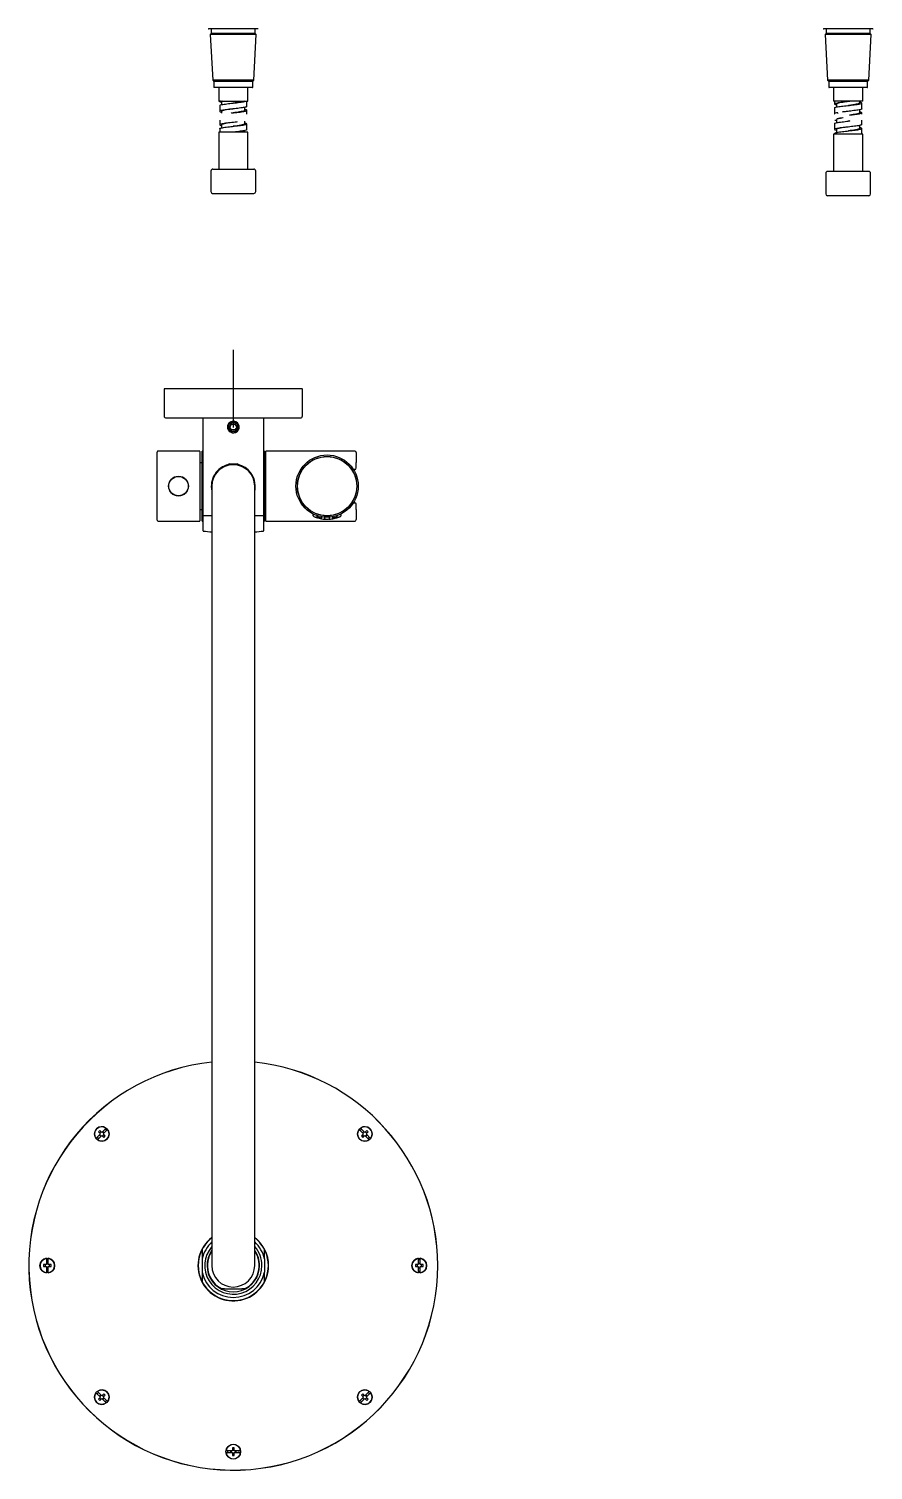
# Model space of a CAD drawing. Header units: millimetres. Extents: x -60 to 7633, y -2614 to 2146.
# Drawn here: x 6707 to 7141, y 397 to 1136 of the extents above; entities that cross this region are included whole.
import ezdxf
from ezdxf.lldxf.tags import DXFTag

# ---------------------------------------------------------------- set-up
doc = ezdxf.new("R2010")
doc.units = ezdxf.units.MM
doc.layers.get('0').update_dxf_attribs({"color": 250})
tags = doc.linetypes.add('CENTER2', pattern=[28.575, 19.05, -3.175, 3.175, -3.175]).pattern_tags.tags
tags[10:11] = [DXFTag(74, 4), DXFTag(75, 0), DXFTag(340, '0'), DXFTag(46, 0.0), DXFTag(50, 0.0), DXFTag(44, 0.0), DXFTag(45, 0.0)]
tags[8:9] = [DXFTag(74, 4), DXFTag(75, 0), DXFTag(340, '0'), DXFTag(46, 0.0), DXFTag(50, 0.0), DXFTag(44, 0.0), DXFTag(45, 0.0)]
tags[6:7] = [DXFTag(74, 4), DXFTag(75, 0), DXFTag(340, '0'), DXFTag(46, 0.0), DXFTag(50, 0.0), DXFTag(44, 0.0), DXFTag(45, 0.0)]
tags[4:5] = [DXFTag(74, 4), DXFTag(75, 0), DXFTag(340, '0'), DXFTag(46, 0.0), DXFTag(50, 0.0), DXFTag(44, 0.0), DXFTag(45, 0.0)]

msp = doc.modelspace()

# ---------------------------------------------------------------- linework, layer by layer
at = {"linetype": 'Continuous'}
for p, q in [((6825.18, 1136.16), (6799.77, 1136.16)), ((6801.18, 1133.83), (6800.68, 1133.33)), ((6824.28, 1133.33), (6800.68, 1133.33)), ((6800.68, 1133.33), (6801.91, 1109.85)), ((6801.18, 1136.16), (6801.18, 1133.83)), ((6823.78, 1133.83), (6801.18, 1133.83)), ((6823.05, 1109.85), (6824.28, 1133.33)), ((6823.78, 1133.83), (6823.78, 1136.16)), ((6824.28, 1133.33), (6823.78, 1133.83)), ((7140.9, 1136.16), (7115.49, 1136.16)), ((7116.89, 1133.83), (7116.39, 1133.33)), ((7139.99, 1133.33), (7116.39, 1133.33)), ((7116.39, 1133.33), (7117.63, 1109.85)), ((7116.89, 1136.16), (7116.89, 1133.83)), ((7139.49, 1133.83), (7116.89, 1133.83)), ((7138.76, 1109.85), (7139.99, 1133.33)), ((7139.49, 1133.83), (7139.49, 1136.16)), ((7139.99, 1133.33), (7139.49, 1133.83)), ((6823.05, 1109.85), (6801.91, 1109.85)), ((6801.91, 1109.85), (6802.53, 1109.23)), ((6822.43, 1109.23), (6823.05, 1109.85)), ((7138.76, 1109.85), (7117.63, 1109.85)), ((7117.63, 1109.85), (7118.24, 1109.23)), ((7138.14, 1109.23), (7138.76, 1109.85)), ((6822.43, 1109.23), (6802.53, 1109.23)), ((6802.53, 1109.23), (6802.53, 1106.23)), ((6822.23, 1106.03), (6802.73, 1106.03)), ((6804.98, 1106.03), (6804.98, 1099.13)), ((6819.98, 1099.13), (6819.98, 1106.03)), ((6822.43, 1106.23), (6822.43, 1109.23)), ((7138.14, 1109.23), (7118.24, 1109.23)), ((7118.24, 1109.23), (7118.24, 1106.23)), ((7137.94, 1106.03), (7118.44, 1106.03)), ((7120.69, 1106.03), (7120.69, 1099.13)), ((7135.69, 1099.13), (7135.69, 1106.03)), ((7138.14, 1106.23), (7138.14, 1109.23)), ((6804.98, 1099.13), (6819.98, 1099.13)), ((6805.48, 1099.13), (6805.48, 1098.88)), ((6805.48, 1096.88), (6805.48, 1093.88)), ((6806.48, 1098.88), (6806.48, 1097.31)), ((6818.47, 1094.38), (6818.47, 1095.96)), ((6819.48, 1096.38), (6819.48, 1099.13)), ((7135.69, 1099.13), (7120.69, 1099.13)), ((7121.19, 1099.13), (7121.19, 1097.63)), ((7121.19, 1095.63), (7121.19, 1092.63)), ((7122.2, 1097.63), (7122.2, 1096.05)), ((7134.19, 1098.13), (7134.19, 1099.13)), ((7135.19, 1095.13), (7135.19, 1098.13)), ((6805.48, 1089.4), (6805.48, 1086.97)), ((6806.48, 1093.88), (6806.48, 1093.01)), ((6818.48, 1087.47), (6818.48, 1088.8)), ((6819.48, 1092.4), (6819.48, 1094.38)), ((6819.48, 1084.47), (6819.48, 1087.47)), ((7121.19, 1087.59), (7121.19, 1084.59)), ((7122.2, 1089.59), (7122.2, 1088.02)), ((7134.19, 1093.13), (7134.19, 1094.71)), ((7135.19, 1092.4), (7135.19, 1093.13)), ((7135.19, 1087.09), (7135.19, 1089.4)), ((6819.98, 1083.22), (6804.98, 1083.22)), ((6804.98, 1083.22), (6804.98, 1064.22)), ((6805.48, 1084.97), (6805.48, 1083.22)), ((6806.48, 1086.97), (6806.48, 1085.39)), ((6818.48, 1083.22), (6818.48, 1084.04)), ((6819.98, 1064.22), (6819.98, 1083.22)), ((7135.69, 1082.09), (7120.69, 1082.09)), ((7120.69, 1082.09), (7120.69, 1063.09)), ((7121.19, 1082.59), (7121.19, 1082.09)), ((7122.2, 1084.59), (7122.2, 1083)), ((7134.19, 1085.09), (7134.19, 1086.66)), ((7135.19, 1082.09), (7135.19, 1085.09)), ((7135.69, 1063.09), (7135.69, 1082.09)), ((6800.98, 1063.22), (6800.98, 1052.71)), ((6801.98, 1064.22), (6822.98, 1064.22)), ((6823.98, 1052.71), (6823.98, 1063.22)), ((7116.69, 1062.09), (7116.69, 1051.59)), ((7138.69, 1063.09), (7117.69, 1063.09)), ((7139.69, 1051.59), (7139.69, 1062.09)), ((6801.88, 1051.72), (6823.08, 1051.72)), ((7138.79, 1050.59), (7117.59, 1050.59)), ((6776.98, 951.35), (6776.98, 937.55)), ((6847.78, 951.55), (6777.18, 951.55)), ((6847.98, 937.55), (6847.98, 951.35)), ((6777.98, 936.55), (6846.98, 936.55)), ((6796.83, 936.55), (6796.83, 886.75)), ((6810.74, 931.85), (6811.61, 933.35)), ((6811.61, 933.35), (6813.34, 933.35)), ((6813.34, 933.35), (6814.21, 931.85)), ((6828.13, 886.75), (6828.13, 936.55)), ((6811.61, 930.35), (6810.74, 931.85)), ((6813.34, 930.35), (6811.61, 930.35)), ((6814.21, 931.85), (6813.34, 930.35)), ((6773.33, 884.05), (6773.33, 919.05)), ((6795.13, 919.55), (6773.83, 919.55)), ((6795.33, 919.35), (6795.33, 883.75)), ((6796.48, 883.55), (6796.48, 919.55)), ((6796.83, 919.55), (6796.48, 919.55)), ((6828.48, 919.55), (6828.13, 919.55)), ((6828.48, 883.55), (6828.48, 919.55)), ((6829.13, 883.55), (6829.13, 919.55)), ((6874.83, 919.55), (6829.13, 919.55)), ((6875.63, 918.75), (6875.63, 913.61)), ((6796.48, 913.55), (6795.33, 913.55)), ((6810.47, 913.05), (6809.98, 912.77)), ((6809.98, 912.77), (6814.98, 912.77)), ((6809.98, 912.77), (6809.98, 912.26)), ((6810.47, 913.05), (6814.49, 913.05)), ((6810.47, 912.26), (6810.47, 913.05)), ((6814.98, 912.77), (6814.49, 913.05)), ((6814.49, 912.26), (6814.49, 913.05)), ((6814.98, 912.26), (6814.98, 912.77)), ((6829.13, 914.55), (6828.48, 914.55)), ((6874.83, 910.05), (6874.18, 910.05)), ((6875.63, 910.85), (6875.63, 913.61)), ((6801.48, 901.55), (6801.48, 861.05)), ((6823.48, 861.05), (6823.48, 901.55)), ((6795.33, 889.55), (6796.48, 889.55)), ((6828.48, 888.55), (6829.13, 888.55)), ((6874.18, 893.05), (6874.83, 893.05)), ((6875.63, 889.5), (6875.63, 892.25)), ((6875.63, 889.5), (6875.63, 884.35)), ((6773.83, 883.55), (6795.13, 883.55)), ((6796.48, 883.55), (6796.88, 883.55)), ((6796.88, 886.35), (6796.88, 878.71)), ((6797.03, 886.55), (6801.48, 886.55)), ((6823.48, 886.55), (6827.93, 886.55)), ((6828.08, 878.71), (6828.08, 886.35)), ((6828.08, 883.55), (6828.48, 883.55)), ((6829.13, 883.55), (6874.83, 883.55)), ((6853.38, 887.29), (6853.38, 886.73)), ((6853.38, 886.73), (6853.38, 886.49)), ((6855.38, 886.44), (6855.38, 885.91)), ((6857.88, 885.23), (6857.88, 885.79)), ((6859.28, 885.61), (6859.28, 885.55)), ((6859.38, 885.6), (6859.38, 885.1)), ((6861.88, 885.1), (6861.88, 885.6)), ((6861.98, 885.55), (6861.98, 885.61)), ((6863.38, 885.79), (6863.38, 885.23)), ((6865.88, 885.91), (6865.88, 886.44)), ((6865.98, 886.47), (6865.98, 886.47)), ((6867.88, 886.73), (6867.88, 887.29)), ((6867.98, 887.33), (6867.98, 887.34)), ((6801.48, 861.05), (6801.48, 542.05)), ((6823.48, 542.05), (6823.48, 861.05)), ((6743.92, 570.81), (6743.22, 570.11)), ((6743.22, 570.11), (6744.24, 569.08)), ((6744.54, 570.2), (6743.83, 569.49)), ((6744.95, 569.79), (6743.92, 570.81)), ((6747.22, 572.06), (6744.95, 569.79)), ((6746.06, 569.49), (6745.36, 570.2)), ((6745.5, 570.34), (6746.2, 569.63)), ((6745.66, 569.08), (6747.93, 571.35)), ((6877.02, 571.35), (6879.3, 569.08)), ((6880.01, 569.79), (6877.73, 572.06)), ((6878.75, 569.63), (6879.46, 570.34)), ((6879.6, 570.2), (6878.89, 569.49)), ((6881.03, 570.81), (6880.01, 569.79)), ((6881.12, 569.49), (6880.41, 570.2)), ((6880.71, 569.08), (6881.74, 570.11)), ((6881.74, 570.11), (6881.03, 570.81)), ((6744.24, 569.08), (6741.97, 566.81)), ((6742.67, 566.1), (6744.95, 568.37)), ((6744.4, 567.82), (6743.69, 568.53)), ((6743.83, 568.67), (6744.54, 567.96)), ((6744.95, 568.37), (6745.97, 567.35)), ((6745.36, 567.96), (6746.06, 568.67)), ((6746.68, 568.05), (6745.66, 569.08)), ((6745.97, 567.35), (6746.68, 568.05)), ((6879.3, 569.08), (6878.27, 568.05)), ((6878.27, 568.05), (6878.98, 567.35)), ((6878.89, 568.67), (6879.6, 567.96)), ((6878.98, 567.35), (6880.01, 568.37)), ((6880.01, 568.37), (6882.28, 566.1)), ((6880.41, 567.96), (6881.12, 568.67)), ((6881.26, 568.53), (6880.55, 567.82)), ((6882.99, 566.81), (6880.71, 569.08)), ((6801.48, 542.05), (6801.48, 501.55)), ((6823.48, 501.55), (6823.48, 542.05)), ((6716.48, 505.27), (6716.48, 502.05)), ((6717.48, 502.05), (6717.48, 505.27)), ((6796.48, 509.76), (6796.48, 504.97)), ((6796.48, 504.97), (6796.48, 498.13)), ((6828.48, 504.97), (6828.48, 509.76)), ((6828.48, 504.97), (6828.48, 498.13)), ((6907.48, 505.27), (6907.48, 502.05)), ((6908.48, 502.05), (6908.48, 505.27)), ((6715.03, 502.05), (6715.03, 501.05)), ((6716.48, 502.05), (6715.03, 502.05)), ((6715.03, 501.05), (6716.48, 501.05)), ((6715.9, 502.05), (6715.9, 501.05)), ((6716.48, 502.83), (6717.48, 502.83)), ((6717.48, 502.63), (6716.48, 502.63)), ((6716.48, 501.05), (6716.48, 497.83)), ((6716.48, 500.47), (6717.48, 500.47)), ((6717.48, 500.27), (6716.48, 500.27)), ((6718.93, 502.05), (6717.48, 502.05)), ((6717.48, 501.05), (6718.93, 501.05)), ((6717.48, 497.83), (6717.48, 501.05)), ((6718.05, 501.05), (6718.05, 502.05)), ((6718.93, 501.05), (6718.93, 502.05)), ((6796.48, 498.13), (6796.48, 493.34)), ((6828.48, 493.34), (6828.48, 498.13)), ((6907.48, 502.05), (6906.03, 502.05)), ((6906.03, 502.05), (6906.03, 501.05)), ((6906.03, 501.05), (6907.48, 501.05)), ((6906.9, 502.05), (6906.9, 501.05)), ((6907.48, 502.83), (6908.48, 502.83)), ((6908.48, 502.63), (6907.48, 502.63)), ((6907.48, 501.05), (6907.48, 497.83)), ((6907.48, 500.47), (6908.48, 500.47)), ((6908.48, 500.27), (6907.48, 500.27)), ((6909.93, 502.05), (6908.48, 502.05)), ((6908.48, 497.83), (6908.48, 501.05)), ((6908.48, 501.05), (6909.93, 501.05)), ((6909.05, 501.05), (6909.05, 502.05)), ((6909.93, 501.05), (6909.93, 502.05)), ((6808.02, 489.55), (6806.74, 489.55)), ((6808.02, 489.55), (6816.93, 489.55)), ((6818.21, 489.55), (6816.93, 489.55)), ((6744.95, 434.73), (6742.67, 437)), ((6882.28, 437), (6880.01, 434.73)), ((6741.97, 436.3), (6744.24, 434.02)), ((6744.24, 434.02), (6743.22, 433)), ((6743.22, 433), (6743.92, 432.29)), ((6743.69, 434.57), (6744.4, 435.28)), ((6744.54, 435.14), (6743.83, 434.43)), ((6743.83, 433.61), (6744.54, 432.91)), ((6743.92, 432.29), (6744.95, 433.32)), ((6745.97, 435.76), (6744.95, 434.73)), ((6744.95, 433.32), (6747.22, 431.04)), ((6746.06, 434.43), (6745.36, 435.14)), ((6745.36, 432.91), (6746.06, 433.61)), ((6746.2, 433.47), (6745.5, 432.77)), ((6745.66, 434.02), (6746.68, 435.05)), ((6747.93, 431.75), (6745.66, 434.02)), ((6746.68, 435.05), (6745.97, 435.76)), ((6879.3, 434.02), (6877.02, 431.75)), ((6877.73, 431.04), (6880.01, 433.32)), ((6878.98, 435.76), (6878.27, 435.05)), ((6878.27, 435.05), (6879.3, 434.02)), ((6879.46, 432.77), (6878.75, 433.47)), ((6879.6, 435.14), (6878.89, 434.43)), ((6878.89, 433.61), (6879.6, 432.91)), ((6880.01, 434.73), (6878.98, 435.76)), ((6880.01, 433.32), (6881.03, 432.29)), ((6881.12, 434.43), (6880.41, 435.14)), ((6880.41, 432.91), (6881.12, 433.61)), ((6880.55, 435.28), (6881.26, 434.57)), ((6880.71, 434.02), (6882.99, 436.3)), ((6881.74, 433), (6880.71, 434.02)), ((6881.03, 432.29), (6881.74, 433)), ((6812.98, 408), (6811.98, 408)), ((6811.98, 408), (6811.98, 406.55)), ((6812.98, 407.13), (6811.98, 407.13)), ((6812.98, 406.55), (6812.98, 408)), ((6811.98, 406.55), (6808.76, 406.55)), ((6808.76, 405.55), (6811.98, 405.55)), ((6811.2, 405.55), (6811.2, 406.55)), ((6811.4, 406.55), (6811.4, 405.55)), ((6811.98, 405.55), (6811.98, 404.1)), ((6811.98, 404.97), (6812.98, 404.97)), ((6811.98, 404.1), (6812.98, 404.1)), ((6816.19, 406.55), (6812.98, 406.55)), ((6812.98, 405.55), (6816.19, 405.55)), ((6812.98, 404.1), (6812.98, 405.55)), ((6813.55, 405.55), (6813.55, 406.55)), ((6813.75, 406.55), (6813.75, 405.55))]:
    msp.add_line(p, q, dxfattribs=at)
at = {"linetype": 'CENTER2'}
for p, q in [((6812.48, 971.55), (6812.48, 931.55)), ((6832.48, 951.55), (6792.48, 951.55))]:
    msp.add_line(p, q, dxfattribs=at)
at = {"linetype": 'Continuous', "const_width": 0.0005}
for points in [[(6805.48, 1089.4, -0.333333), (6812.48, 1089.4, 0.278485), (6818.48, 1088.8, 0.278485)], [(6806.48, 1093.01, -0.278478), (6812.48, 1092.4, 0.333333), (6819.48, 1092.4, 0.333333)], [(7121.39, 1089.4, -0.333333), (7128.29, 1089.4, 0.333333), (7135.19, 1089.4, 0.333333)], [(7121.42, 1092.43, -0.331258), (7128.29, 1092.4, 0.333333), (7135.19, 1092.4, 0.333333)]]:
    msp.add_lwpolyline(points, format="xyb", dxfattribs=at)
at = {"linetype": 'Continuous'}
for centre, radius in [((6812.48, 931.85), 2.46), ((6812.48, 931.85), 1.8), ((6860.63, 901.55), 16), ((6860.63, 901.55), 15.25), ((6860.63, 901.55), 15.2), ((6784.33, 901.55), 5.1), ((6784.33, 901.55), 5), ((6744.95, 569.08), 3.77), ((6880.01, 569.08), 3.77), ((6716.98, 501.55), 3.77), ((6907.98, 501.55), 3.77), ((6744.95, 434.02), 3.77), ((6880.01, 434.02), 3.77), ((6812.48, 406.05), 3.77)]:
    msp.add_circle(centre, radius, dxfattribs=at)
for centre, radius, start, end in [((6799.77, 1136.36), 0.2, 224.47209, 270), ((6825.18, 1136.36), 0.2, 270, 315.52791), ((7115.49, 1136.36), 0.2, 224.47209, 270), ((7140.9, 1136.36), 0.2, 270, 315.52791), ((6802.73, 1106.23), 0.2, 180, 270), ((6822.23, 1106.23), 0.2, 270, 0), ((7118.44, 1106.23), 0.2, 180, 270), ((7137.94, 1106.23), 0.2, 270, 0), ((7128.45, 1091.69), 2.21, 96.16764, 98.57999), ((7128.61, 1082.06), 3.8, 96.31796, 98.88256), ((7127.89, 1086.76), 2.93, 276.43646, 279.12327), ((6801.98, 1063.22), 1, 90, 180), ((6822.98, 1063.22), 1, 0, 90), ((7117.69, 1062.09), 1, 90, 180), ((7138.69, 1062.09), 1, 0, 90), ((6801.98, 1052.71), 1, 180, 264.26083), ((6822.98, 1052.71), 1, 275.73917, 0), ((7117.69, 1051.59), 1, 180, 264.26083), ((7138.69, 1051.59), 1, 275.73917, 0), ((6777.18, 951.35), 0.2, 90, 180), ((6847.78, 951.35), 0.2, 0, 90), ((6777.98, 937.55), 1, 180, 270), ((6812.48, 931.85), 3, 255, 195), ((6812.48, 931.85), 2.5, 149.26032, 210.81078), ((6812.48, 931.85), 2.5, 0, 19.31457), ((6846.98, 937.55), 1, 270, 0), ((6812.48, 931.85), 2.5, 330.50254, 0), ((6773.83, 919.05), 0.5, 90, 180), ((6795.13, 919.35), 0.2, 0, 90), ((6874.83, 918.75), 0.8, 0, 90), ((6812.48, 901.55), 11.3, 102.80095, 192.90453), ((6812.48, 901.55), 11, 0, 180), ((6812.48, 901.55), 11.3, 0, 77.21621), ((6874.83, 910.85), 0.8, 270, 0), ((6812.48, 901.55), 11.3, 347.18068, 0), ((6874.83, 892.25), 0.8, 0, 90), ((6773.83, 884.05), 0.5, 180, 270), ((6795.13, 883.75), 0.2, 270, 0), ((6797.03, 886.75), 0.2, 180, 270), ((6797.08, 886.35), 0.2, 90, 180), ((6827.88, 886.35), 0.2, 0, 90), ((6827.93, 886.75), 0.2, 270, 0), ((6853.88, 886.5), 0.5, 180.01706, 245.85227), ((6860.63, 901.55), 17, 246.67477, 248.64199), ((6860.59, 901.4), 16.34, 251.40291, 260.45001), ((6860.63, 901.55), 17, 253.82476, 258.96052), ((6858.19, 891.36), 6.52, 254.99127, 264.35737), ((6857.45, 885.28), 0.424, 282.93121, 360), ((6860.63, 901.55), 17, 260.72808, 265.76066), ((6859.42, 891.04), 6.42, 262.39042, 271.14809), ((6859.45, 891.52), 6.9, 270.53065, 270.83223), ((6859.4, 885.07), 0.472, 288.28114, 298.5261), ((6860.63, 901.55), 17, 267.50022, 272.50253), ((6861.34, 885.1), 0.532, 272.49972, 360), ((6861.85, 885.07), 0.472, 241.4739, 251.71886), ((6861.8, 891.52), 6.9, 269.16777, 277.33851), ((6861.83, 891.04), 6.42, 268.85191, 269.22118), ((6861.85, 884.89), 0.296, 245.7309, 276.44598), ((6860.63, 901.55), 17, 276.68427, 279.27192), ((6860.67, 901.4), 16.34, 279.54999, 288.59709), ((6863.8, 885.28), 0.424, 180, 257.06879), ((6863.06, 891.39), 6.56, 275.68133, 284.99366), ((6863.06, 891.36), 6.52, 275.64263, 275.8905), ((6863.81, 885.18), 0.318, 253.33088, 282.34608), ((6860.63, 901.55), 17, 281.03948, 286.17524), ((6860.63, 901.55), 17, 291.35644, 293.32523), ((6860.63, 901.55), 17, 291.35644, 293.32523), ((6860.63, 901.55), 17, 291.35644, 293.32523), ((6860.63, 901.55), 17, 291.35644, 293.32523), ((6874.83, 884.35), 0.8, 270, 0), ((6797.08, 878.71), 0.2, 180, 262.91178), ((6812.48, 1002.55), 125, 262.91178, 264.95144), ((6812.48, 1002.55), 125, 275.04856, 277.08822), ((6827.88, 878.71), 0.2, 277.08822, 0), ((6812.48, 501.55), 105, 96.01345, 0), ((6812.48, 501.55), 104.95, 96.01632, 0), ((6812.48, 501.55), 105, 0, 83.98655), ((6812.48, 501.55), 104.95, 0, 83.98368), ((6744.95, 569.08), 3.75, 52.66226, 217.33774), ((6744.95, 569.08), 3.75, 232.66226, 37.33774), ((6744.95, 569.08), 2.95, 35.24174, 54.75826), ((6880.01, 569.08), 3.75, 142.66226, 307.33774), ((6880.01, 569.08), 2.95, 125.24174, 144.75826), ((6880.01, 569.08), 3.75, 322.66226, 127.33774), ((6744.95, 569.08), 2.95, 215.24174, 234.75826), ((6880.01, 569.08), 2.95, 305.24174, 324.75826), ((6812.48, 501.55), 18.15, 127.3052, 0), ((6812.48, 501.55), 18, 127.66989, 156.44354), ((6812.48, 501.55), 16.36, 132.24432, 167.92686), ((6812.48, 501.55), 14.7, 138.44327, 0), ((6812.48, 501.55), 18.15, 0, 52.6948), ((6812.48, 501.55), 18, 23.55646, 52.33011), ((6812.48, 501.55), 16.36, 12.07314, 47.75568), ((6812.48, 501.55), 14.7, 0, 41.55673), ((6716.98, 501.55), 3.75, 97.66226, 262.33774), ((6716.98, 501.55), 2.95, 80.24174, 99.75826), ((6716.98, 501.55), 3.75, 277.66226, 82.33774), ((6812.48, 501.55), 18, 156.44354, 203.55646), ((6802.25, 506.29), 6.74, 149.01425, 158.64707), ((6812.48, 501.55), 13.5, 144.56906, 0), ((6812.48, 501.55), 13.3, 145.79868, 244.45616), ((6812.48, 501.55), 13.3, 295.54384, 34.20132), ((6812.48, 501.55), 13.5, 0, 35.43094), ((6822.2, 506.05), 7.29, 21.71786, 30.61952), ((6812.48, 501.55), 18, 336.44354, 23.55646), ((6907.98, 501.55), 3.75, 97.66226, 262.33774), ((6907.98, 501.55), 2.95, 80.24174, 99.75826), ((6907.98, 501.55), 3.75, 277.66226, 82.33774), ((6716.98, 501.55), 2.95, 260.24174, 279.75826), ((6812.48, 501.55), 16.36, 192.07314, 347.92686), ((6812.48, 501.55), 11, 180, 0), ((6907.98, 501.55), 2.95, 260.24174, 279.75826), ((6812.48, 501.55), 18, 203.55646, 336.44354), ((6802.75, 497.06), 7.29, 201.71786, 210.61952), ((6822.7, 496.81), 6.74, 329.01494, 338.64778), ((6744.95, 434.02), 2.95, 125.24174, 144.75826), ((6744.95, 434.02), 3.75, 322.66226, 127.33774), ((6880.01, 434.02), 3.75, 52.66226, 217.33774), ((6880.01, 434.02), 2.95, 35.24174, 54.75826), ((6744.95, 434.02), 3.75, 142.66226, 307.33774), ((6744.95, 434.02), 2.95, 305.24174, 324.75826), ((6880.01, 434.02), 2.95, 215.24174, 234.75826), ((6880.01, 434.02), 3.75, 232.66226, 37.33774), ((6812.48, 406.05), 3.75, 7.66226, 172.33774), ((6812.48, 406.05), 3.75, 187.66226, 352.33774), ((6812.48, 406.05), 2.95, 170.24174, 189.75826), ((6812.48, 406.05), 2.95, 350.24174, 9.75826)]:
    msp.add_arc(centre, radius, start, end, dxfattribs=at)
for points, knots in [([(6819.48, 1096.38), (6819.48, 1096.31), (6819.4, 1096.25), (6818.96, 1096.05), (6818.4, 1095.92), (6816.84, 1095.66), (6815.85, 1095.53), (6813.69, 1095.27), (6812.52, 1095.14), (6810.25, 1094.88), (6809.16, 1094.75), (6807.34, 1094.49), (6806.6, 1094.36), (6805.64, 1094.1), (6805.42, 1093.97), (6805.56, 1093.71), (6805.89, 1093.58), (6806.46, 1093.45)], [0.07124699, 0.07124699, 0.07124699, 0.07124699, 0.07226562, 0.07226562, 0.07421875, 0.07421875, 0.07617188, 0.07617188, 0.078125, 0.078125, 0.08007812, 0.08007812, 0.08203125, 0.08203125, 0.08398438, 0.08398438, 0.0858907, 0.0858907, 0.0858907, 0.0858907]), ([(6805.82, 1099.13), (6805.62, 1099.06), (6805.51, 1098.99), (6805.44, 1098.78), (6805.68, 1098.65), (6806.27, 1098.5), (6806.36, 1098.48), (6806.47, 1098.45)], [0.057497952, 0.057497952, 0.057497952, 0.057497952, 0.05859375, 0.05859375, 0.060546875, 0.060546875, 0.060892989, 0.060892989, 0.060892989, 0.060892989]), ([(6805.48, 1096.88), (6805.48, 1096.91), (6805.49, 1096.93), (6805.62, 1097.09), (6806.01, 1097.22), (6807.3, 1097.48), (6808.17, 1097.61), (6810.18, 1097.87), (6811.32, 1098), (6813.62, 1098.26), (6814.77, 1098.39), (6816.78, 1098.65), (6817.66, 1098.78), (6818.65, 1098.99), (6818.93, 1099.06), (6819.13, 1099.13)], [0.93125095, 0.93125095, 0.93125095, 0.93125095, 0.93164062, 0.93164062, 0.93359375, 0.93359375, 0.93554688, 0.93554688, 0.9375, 0.9375, 0.93945312, 0.93945312, 0.94140625, 0.94140625, 0.94250113, 0.94250113, 0.94250113, 0.94250113]), ([(6806.77, 1099.13), (6806.62, 1099.07), (6806.52, 1099), (6806.48, 1098.92), (6806.48, 1098.9), (6806.48, 1098.88)], [0.0575006, 0.0575006, 0.0575006, 0.0575006, 0.05849455, 0.05849455, 0.05874765, 0.05874765, 0.05874765, 0.05874765]), ([(6812.47, 1095.13), (6812.2, 1095.1), (6811.93, 1095.06), (6810.27, 1094.84), (6808.95, 1094.65), (6807.07, 1094.28), (6806.52, 1094.09), (6806.48, 1093.9), (6806.48, 1093.89), (6806.48, 1093.88)], [0.077504917, 0.077504917, 0.077504917, 0.077504917, 0.078044959, 0.078044959, 0.080837875, 0.080837875, 0.08363079, 0.08363079, 0.083763021, 0.083763021, 0.083763021, 0.083763021]), ([(6811.46, 1093.02), (6811.57, 1093.03), (6811.68, 1093.04), (6812.93, 1093.19), (6814.1, 1093.32), (6816.21, 1093.57), (6817.15, 1093.7), (6818.62, 1093.97), (6819.12, 1094.1), (6819.56, 1094.36), (6819.51, 1094.49), (6819.01, 1094.68), (6818.78, 1094.75), (6818.49, 1094.81)], [0.911919595, 0.911919595, 0.911919595, 0.911919595, 0.912109375, 0.912109375, 0.9140625, 0.9140625, 0.916015625, 0.916015625, 0.91796875, 0.91796875, 0.919921875, 0.919921875, 0.920889636, 0.920889636, 0.920889636, 0.920889636]), ([(6818.18, 1099.13), (6817.77, 1098.96), (6816.95, 1098.78), (6814.87, 1098.45), (6813.67, 1098.29), (6812.47, 1098.13)], [0.057500594, 0.057500594, 0.057500594, 0.057500594, 0.060115804, 0.060115804, 0.062503323, 0.062503323, 0.062503323, 0.062503323]), ([(7130.36, 1099.13), (7129.74, 1099.06), (7129.11, 1098.99), (7127.33, 1098.78), (7126.17, 1098.65), (7124.11, 1098.39), (7123.2, 1098.26), (7121.86, 1098), (7121.42, 1097.87), (7121.1, 1097.61), (7121.23, 1097.48), (7121.76, 1097.31), (7121.93, 1097.26), (7122.12, 1097.22)], [0.05749886, 0.05749886, 0.05749886, 0.05749886, 0.05859375, 0.05859375, 0.060546875, 0.060546875, 0.0625, 0.0625, 0.064453125, 0.064453125, 0.06640625, 0.06640625, 0.067063888, 0.067063888, 0.067063888, 0.067063888]), ([(7121.2, 1095.63), (7121.2, 1095.69), (7121.24, 1095.74), (7121.55, 1095.92), (7122.06, 1096.05), (7123.5, 1096.31), (7124.45, 1096.44), (7126.58, 1096.7), (7127.74, 1096.83), (7130.01, 1097.09), (7131.12, 1097.22), (7133.04, 1097.48), (7133.83, 1097.61), (7134.9, 1097.87), (7135.19, 1098), (7135.2, 1098.26), (7134.91, 1098.39), (7134.34, 1098.53), (7134.31, 1098.54), (7134.28, 1098.54)], [0.92500401, 0.92500401, 0.92500401, 0.92500401, 0.92578125, 0.92578125, 0.92773438, 0.92773438, 0.9296875, 0.9296875, 0.93164062, 0.93164062, 0.93359375, 0.93359375, 0.93554688, 0.93554688, 0.9375, 0.9375, 0.93945312, 0.93945312, 0.93955893, 0.93955893, 0.93955893, 0.93955893]), ([(7128.14, 1098.88), (7126.88, 1098.71), (7125.63, 1098.54), (7123.49, 1098.19), (7122.68, 1098), (7122.25, 1097.76), (7122.2, 1097.69), (7122.2, 1097.63)], [0.058785152, 0.058785152, 0.058785152, 0.058785152, 0.061287466, 0.061287466, 0.064080381, 0.064080381, 0.065002379, 0.065002379, 0.065002379, 0.065002379]), ([(7135.19, 1095.13), (7135.19, 1095.09), (7135.17, 1095.05), (7134.93, 1094.88), (7134.47, 1094.75), (7133.08, 1094.49), (7132.17, 1094.36), (7130.09, 1094.1), (7128.93, 1093.97), (7126.91, 1093.74), (7126.05, 1093.64), (7125.26, 1093.54)], [0.077499246, 0.077499246, 0.077499246, 0.077499246, 0.078125, 0.078125, 0.080078125, 0.080078125, 0.08203125, 0.08203125, 0.083984375, 0.083984375, 0.085471856, 0.085471856, 0.085471856, 0.085471856]), ([(7134.19, 1098.13), (7134.19, 1098.1), (7134.18, 1098.08), (7134.02, 1097.86), (7133.37, 1097.68), (7131.34, 1097.31), (7129.98, 1097.12), (7128.49, 1096.92), (7128.39, 1096.91), (7128.3, 1096.9)], [0.062507141, 0.062507141, 0.062507141, 0.062507141, 0.062908719, 0.062908719, 0.065701635, 0.065701635, 0.06849455, 0.06849455, 0.068679436, 0.068679436, 0.068679436, 0.068679436]), ([(7133.69, 1097.63), (7133.69, 1097.67), (7133.68, 1097.71), (7133.58, 1097.81), (7133.45, 1097.88), (7133.26, 1097.95)], [0.934997044, 0.934997044, 0.934997044, 0.934997044, 0.935546875, 0.935546875, 0.936590017, 0.936590017, 0.936590017, 0.936590017]), ([(6814.44, 1088.44), (6814.11, 1088.4), (6813.78, 1088.37), (6812.3, 1088.2), (6811.13, 1088.07), (6808.99, 1087.81), (6808.01, 1087.68), (6806.48, 1087.42), (6805.94, 1087.29), (6805.4, 1087.03), (6805.41, 1086.9), (6805.87, 1086.69), (6806.12, 1086.62), (6806.46, 1086.54)], [0.876374573, 0.876374573, 0.876374573, 0.876374573, 0.876953125, 0.876953125, 0.87890625, 0.87890625, 0.880859375, 0.880859375, 0.8828125, 0.8828125, 0.884765625, 0.884765625, 0.885883572, 0.885883572, 0.885883572, 0.885883572]), ([(6805.48, 1084.97), (6805.48, 1085.05), (6805.58, 1085.12), (6806.11, 1085.33), (6806.71, 1085.46), (6808.34, 1085.72), (6809.35, 1085.85), (6811.54, 1086.11), (6812.71, 1086.24), (6814.97, 1086.5), (6816.04, 1086.63), (6817.8, 1086.89), (6818.5, 1087.03), (6819.38, 1087.29), (6819.56, 1087.42), (6819.34, 1087.66), (6819.01, 1087.78), (6818.48, 1087.9)], [0.10624689, 0.10624689, 0.10624689, 0.10624689, 0.10742188, 0.10742188, 0.109375, 0.109375, 0.11132812, 0.11132812, 0.11328125, 0.11328125, 0.11523438, 0.11523438, 0.1171875, 0.1171875, 0.11914062, 0.11914062, 0.12090231, 0.12090231, 0.12090231, 0.12090231]), ([(6812.48, 1088.22), (6811.42, 1088.08), (6810.36, 1087.94), (6808.23, 1087.61), (6807.28, 1087.42), (6806.59, 1087.15), (6806.48, 1087.06), (6806.48, 1086.97)], [0.877495913, 0.877495913, 0.877495913, 0.877495913, 0.879611717, 0.879611717, 0.882404632, 0.882404632, 0.883748273, 0.883748273, 0.883748273, 0.883748273]), ([(6818.47, 1094.38), (6818.47, 1094.3), (6818.38, 1094.22), (6817.78, 1093.95), (6816.87, 1093.77), (6814.73, 1093.43), (6813.6, 1093.28), (6812.47, 1093.13)], [0.081253798, 0.081253798, 0.081253798, 0.081253798, 0.082459128, 0.082459128, 0.085252044, 0.085252044, 0.087501149, 0.087501149, 0.087501149, 0.087501149]), ([(6818.48, 1087.47), (6818.48, 1087.28), (6817.97, 1087.1), (6816.17, 1086.73), (6814.88, 1086.54), (6813.16, 1086.31), (6812.82, 1086.26), (6812.48, 1086.22)], [0.88124969, 0.88124969, 0.88124969, 0.88124969, 0.884025886, 0.884025886, 0.886818801, 0.886818801, 0.887495278, 0.887495278, 0.887495278, 0.887495278]), ([(7122.82, 1093.19), (7122.57, 1093.14), (7122.35, 1093.1), (7121.57, 1092.92), (7121.24, 1092.79), (7121.17, 1092.59), (7121.25, 1092.51), (7121.42, 1092.43)], [0.087239117, 0.087239117, 0.087239117, 0.087239117, 0.087890625, 0.087890625, 0.08984375, 0.08984375, 0.091023608, 0.091023608, 0.091023608, 0.091023608]), ([(7121.19, 1087.59), (7121.19, 1087.72), (7121.48, 1087.85), (7122.56, 1088.11), (7123.36, 1088.24), (7125.25, 1088.5), (7126.36, 1088.63), (7128.01, 1088.82), (7128.52, 1088.88), (7129.02, 1088.94)], [0.125000819, 0.125000819, 0.125000819, 0.125000819, 0.126953125, 0.126953125, 0.12890625, 0.12890625, 0.130859375, 0.130859375, 0.131722474, 0.131722474, 0.131722474, 0.131722474]), ([(7125.66, 1090.49), (7124.58, 1090.34), (7123.66, 1090.18), (7122.49, 1089.88), (7122.2, 1089.73), (7122.2, 1089.59)], [0.86048316, 0.86048316, 0.86048316, 0.86048316, 0.862854223, 0.862854223, 0.865008956, 0.865008956, 0.865008956, 0.865008956]), ([(7125.45, 1090.52), (7124.93, 1090.46), (7124.43, 1090.39), (7123.46, 1090.25), (7123.01, 1090.18), (7122.62, 1090.11)], [0.860350166, 0.860350166, 0.860350166, 0.860350166, 0.861328125, 0.861328125, 0.862419664, 0.862419664, 0.862419664, 0.862419664]), ([(7122.69, 1093.13), (7122.69, 1093.11), (7122.7, 1093.08), (7122.77, 1092.98), (7122.91, 1092.9), (7123.12, 1092.82)], [0.087501354, 0.087501354, 0.087501354, 0.087501354, 0.087890625, 0.087890625, 0.089083597, 0.089083597, 0.089083597, 0.089083597]), ([(7134.19, 1093.13), (7134.19, 1093.1), (7134.18, 1093.06), (7133.95, 1092.84), (7133.25, 1092.65), (7131.3, 1092.3), (7130.14, 1092.14), (7128.94, 1091.98)], [0.087504512, 0.087504512, 0.087504512, 0.087504512, 0.088044959, 0.088044959, 0.090837875, 0.090837875, 0.093254126, 0.093254126, 0.093254126, 0.093254126]), ([(7128.96, 1091.97), (7129.84, 1092.07), (7130.71, 1092.17), (7132.5, 1092.4), (7133.38, 1092.53), (7134.65, 1092.79), (7135.05, 1092.92), (7135.27, 1093.19), (7135.1, 1093.32), (7134.53, 1093.48), (7134.37, 1093.52), (7134.2, 1093.56)], [0.906689693, 0.906689693, 0.906689693, 0.906689693, 0.908203125, 0.908203125, 0.91015625, 0.91015625, 0.912109375, 0.912109375, 0.9140625, 0.9140625, 0.914656511, 0.914656511, 0.914656511, 0.914656511]), ([(6819.48, 1084.47), (6819.48, 1084.45), (6819.47, 1084.44), (6819.4, 1084.29), (6819.05, 1084.16), (6817.84, 1083.9), (6817, 1083.77), (6815.04, 1083.51), (6813.91, 1083.38), (6812.66, 1083.24), (6812.57, 1083.23), (6812.47, 1083.22)], [0.896251636, 0.896251636, 0.896251636, 0.896251636, 0.896484375, 0.896484375, 0.8984375, 0.8984375, 0.900390625, 0.900390625, 0.90234375, 0.90234375, 0.90250486, 0.90250486, 0.90250486, 0.90250486]), ([(7135.19, 1087.09), (7135.19, 1087), (7135.05, 1086.9), (7134.37, 1086.68), (7133.71, 1086.55), (7131.98, 1086.29), (7130.94, 1086.16), (7128.72, 1085.9), (7127.54, 1085.77), (7125.32, 1085.51), (7124.28, 1085.38), (7122.61, 1085.12), (7121.96, 1084.99), (7121.21, 1084.73), (7121.1, 1084.6), (7121.41, 1084.37), (7121.7, 1084.27), (7122.13, 1084.18)], [0.87749933, 0.87749933, 0.87749933, 0.87749933, 0.87890625, 0.87890625, 0.88085938, 0.88085938, 0.8828125, 0.8828125, 0.88476562, 0.88476562, 0.88671875, 0.88671875, 0.88867188, 0.88867188, 0.890625, 0.890625, 0.89207748, 0.89207748, 0.89207748, 0.89207748]), ([(7121.2, 1082.59), (7121.2, 1082.69), (7121.38, 1082.8), (7122.17, 1083.03), (7122.87, 1083.16), (7124.63, 1083.42), (7125.7, 1083.55), (7127.96, 1083.82), (7129.14, 1083.95), (7131.32, 1084.2), (7132.33, 1084.33), (7133.96, 1084.6), (7134.56, 1084.73), (7135.22, 1084.99), (7135.28, 1085.12), (7134.91, 1085.33), (7134.63, 1085.42), (7134.24, 1085.51)], [0.10000112, 0.10000112, 0.10000112, 0.10000112, 0.1015625, 0.1015625, 0.10351562, 0.10351562, 0.10546875, 0.10546875, 0.10742188, 0.10742188, 0.109375, 0.109375, 0.11132812, 0.11132812, 0.11328125, 0.11328125, 0.1145966, 0.1145966, 0.1145966, 0.1145966]), ([(7128.01, 1085.82), (7127.34, 1085.73), (7126.68, 1085.64), (7124.75, 1085.37), (7123.62, 1085.18), (7122.45, 1084.86), (7122.19, 1084.72), (7122.2, 1084.59)], [0.883875421, 0.883875421, 0.883875421, 0.883875421, 0.885197548, 0.885197548, 0.887990463, 0.887990463, 0.890021698, 0.890021698, 0.890021698, 0.890021698]), ([(7134.19, 1085.09), (7134.19, 1084.95), (7133.91, 1084.81), (7132.66, 1084.48), (7131.51, 1084.3), (7129.59, 1084.03), (7128.97, 1083.94), (7128.34, 1083.86)], [0.887485569, 0.887485569, 0.887485569, 0.887485569, 0.889611717, 0.889611717, 0.892404632, 0.892404632, 0.893654345, 0.893654345, 0.893654345, 0.893654345]), ([(6815.44, 931.85), (6815.44, 931.47), (6815.28, 930.71), (6814.62, 929.75), (6813.64, 929.12), (6812.48, 928.89), (6811.32, 929.12), (6810.33, 929.75), (6809.67, 930.71), (6809.43, 931.85), (6809.67, 932.99), (6810.33, 933.95), (6811.32, 934.58), (6812.48, 934.81), (6813.64, 934.58), (6814.63, 933.95), (6815.28, 932.99), (6815.44, 932.23), (6815.44, 931.85)], [0, 0, 0, 0, 0.061717, 0.123944, 0.186782, 0.250021, 0.31327, 0.376083, 0.438339, 0.500151, 0.561816, 0.623959, 0.686808, 0.750105, 0.813395, 0.876226, 0.938353, 1, 1, 1, 1]), ([(6853.38, 886.73), (6853.38, 886.64), (6853.4, 886.48), (6853.51, 886.25), (6853.68, 886.06), (6853.82, 885.98), (6853.9, 885.94)], [0, 0, 0, 0, 0.244635, 0.5, 0.755365, 1, 1, 1, 1]), ([(6854.44, 885.72), (6854.49, 885.7), (6854.59, 885.66), (6854.76, 885.6), (6854.94, 885.55), (6855.13, 885.5), (6855.33, 885.46), (6855.48, 885.44), (6855.56, 885.43), (6855.58, 885.43)], [0, 0, 0, 0, 0.0976423, 0.2005896, 0.3062547, 0.4131645, 0.5357573, 0.682265, 0.7644782, 0.7644782, 0.7644782, 0.7644782]), ([(6855.38, 885.91), (6855.38, 885.83), (6855.4, 885.68), (6855.51, 885.47), (6855.68, 885.31), (6855.81, 885.25), (6855.89, 885.22)], [0, 0, 0, 0, 0.243401, 0.5, 0.756599, 1, 1, 1, 1]), ([(6857.61, 884.89), (6857.64, 884.87), (6857.72, 884.82), (6857.81, 884.79), (6857.89, 884.77)], [0.6476392, 0.6476392, 0.6476392, 0.6476392, 0.7579179, 1, 1, 1, 1]), ([(6859.38, 885.1), (6859.38, 885.03), (6859.4, 884.9), (6859.51, 884.72), (6859.69, 884.6), (6859.81, 884.58), (6859.89, 884.57)], [0, 0, 0, 0, 0.240664, 0.5, 0.759336, 1, 1, 1, 1]), ([(6863.37, 884.77), (6863.44, 884.79), (6863.53, 884.82), (6863.61, 884.87), (6863.64, 884.89)], [0, 0, 0, 0, 0.2420821, 0.3523608, 0.3523608, 0.3523608, 0.3523608]), ([(6865.36, 885.22), (6865.44, 885.25), (6865.57, 885.31), (6865.74, 885.47), (6865.86, 885.68), (6865.87, 885.83), (6865.88, 885.91)], [0, 0, 0, 0, 0.243401, 0.5, 0.756599, 1, 1, 1, 1]), ([(6865.67, 885.42), (6865.7, 885.43), (6865.78, 885.43), (6865.93, 885.46), (6866.12, 885.5), (6866.32, 885.55), (6866.49, 885.6), (6866.66, 885.66), (6866.75, 885.69), (6866.8, 885.71)], [0.2341512, 0.2341512, 0.2341512, 0.2341512, 0.3199573, 0.4662754, 0.5919189, 0.7019131, 0.8073592, 0.9086228, 1, 1, 1, 1]), ([(6867.36, 885.94), (6867.44, 885.98), (6867.57, 886.06), (6867.75, 886.25), (6867.86, 886.48), (6867.87, 886.64), (6867.88, 886.73)], [0, 0, 0, 0, 0.244635, 0.5, 0.755365, 1, 1, 1, 1])]:
    msp.add_open_spline(points, degree=3, knots=knots, dxfattribs=at)
for points in [[(7121.39, 1089.4), (7121.55, 1089.33), (7121.8, 1089.25), (7122.14, 1089.17)], [(7128.16, 1093.88), (7127.24, 1093.76), (7126.33, 1093.64), (7125.51, 1093.51)], [(7129, 1088.95), (7128.71, 1088.91), (7128.41, 1088.87), (7128.11, 1088.83)]]:
    msp.add_open_spline(points, degree=3, dxfattribs=at)

doc.saveas('drawing.dxf')
